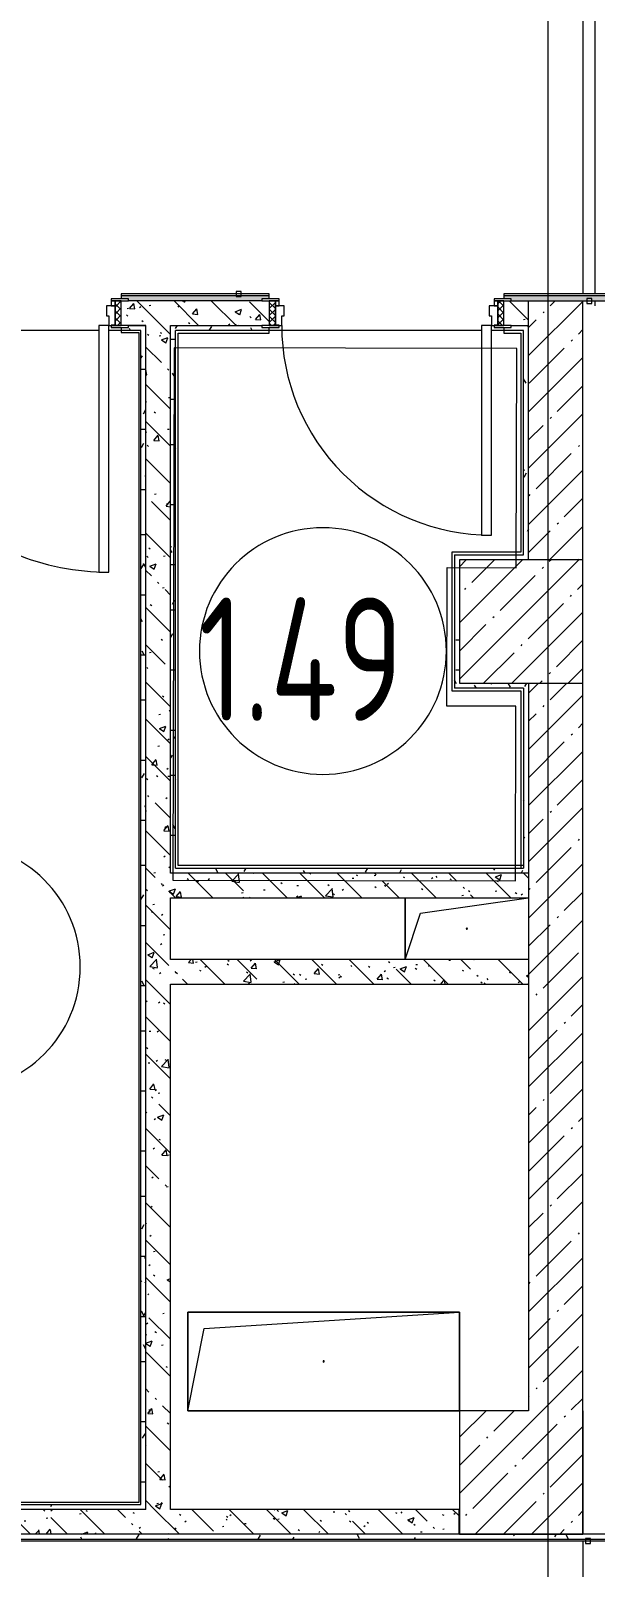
# Model space of a CAD drawing. Header units: millimetres. Extents: x -1113 to 415037, y -3642 to 354837.
# Drawn here: x 82528 to 84815, y 14879 to 21109 of the extents above; entities that cross this region are included whole.
import ezdxf

# ---------------------------------------------------------------- set-up
doc = ezdxf.new("R2010")
doc.units = ezdxf.units.MM
for name, color, linetype, lineweight in [('A-AREA-BNDY', 7, 'Continuous', 5), ('A-AREA-IDEN', 7, 'Continuous', 9), ('A-DOOR-2', 7, 'Continuous', 5), ('A-DOOR-FRAM-2', 7, 'Continuous', 5), ('A-FLOR', 7, 'Continuous', 9), ('A-GENM', 7, 'Continuous', 9), ('A-WALL', 7, 'Continuous', 5), ('I-WALL', 7, 'Continuous', 5), ('S-COLS', 7, 'Continuous', 9), ('S-COLS-1', 7, 'Continuous', 5), ('Оси', 7, 'Continuous', 9)]:
    doc.layers.add(name, color=color, linetype=linetype, lineweight=lineweight)
for name, color, linetype, lineweight, true_color in [('A-DOOR-1', 7, 'Continuous', 5, 0xc0c0c0), ('A-DOOR-FRAM-1', 7, 'Continuous', 5, 0xc0c0c0), ('A-WALL-1', 9, 'Continuous', 5, 0x808080), ('A-WALL-FNSH-1', 9, 'Continuous', 5, 0x808080)]:
    doc.layers.add(name, color=color, linetype=linetype, lineweight=lineweight, true_color=true_color)
doc.styles.add('СПДС', font='ГОСТ тип А.ttf', dxfattribs={"width": 0.9})
pattern_1 = [(45, (64.7, -136.06), (-114.04925, 114.04925), []), (45, (178.75, -136.06), (-114.04925, 114.04925), [201.612, -40.322, 6.706, -33.617])]
pattern_2 = [(135, (64.7, -136.06), (-150.8683, -150.8683), [213.36, -35.56, 7.112, -35.56]), (135, (64.7, 14.71), (-150.8683, -150.8683), []), (50, (64.7, -136.06), (255.05767, -22.3145), [26.67, -293.37]), (355, (64.7, -136.06), (-49.3404, 267.4791), [21.336, -234.696]), (100.451, (85.96, -137.92), (205.7195, 245.16356), [22.666, -249.326]), (46.184, (64.7, -64.94), (379.511, -58.86), [40.005, -440.055]), (96.636, (96.33, -69.85), (332.3634, 346.3991), [33.999, -373.989]), (351.184, (64.7, -64.94), (332.3669, 346.3953), [32.004, -352.044]), (21, (100.26, -82.72), (212.26017, -143.1711), [26.67, -293.37]), (326, (100.26, -82.72), (86.5224, 257.8632), [21.336, -234.696]), (71.451, (117.95, -94.65), (298.78395, 114.6901), [22.666, -249.326]), (37.5, (64.7, -136.06), (4.32385, 118.37751), [6.706, -225.146, 6.706, -231.546, -235.585]), (37.5, (64.7, -136.06), (4.32385, 118.37751), [-470.103, 6.706, -228.879]), (7.5, (64.7, -136.06), (93.54758, 140.2533), [6.706, -129.134, 6.706, -219.812, -89.789]), (7.5, (64.7, -136.06), (93.54758, 140.2533), [-362.356, 6.706, -83.083]), (327.5, (-14.6, -136.06), (189.82734, -8.02019), [6.706, -82.194, 6.706, -270.662, -368.046]), (327.5, (-14.6, -136.06), (189.82734, -8.02019), [-366.268, 6.706, -361.34]), (317.5, (-50.16, -136.06), (207.38114, 35.59764), [6.706, -108.864, 6.706, -177.495, -261.366]), (317.5, (-50.16, -136.06), (207.38114, 35.59764), [-299.771, 6.706, -254.66])]
pattern_3 = [(0, (64.7, -136.06), (243.84, 60.96), [20.117, -162.763, 20.117, -162.763, -975.36]), (0, (64.7, -136.06), (243.84, 60.96), [-365.76, 20.117, -345.643, 20.117, -162.763, -426.72]), (0, (64.7, -136.06), (243.84, 60.96), [-914.4, 20.117, -101.803, 20.117, -284.683]), (120, (156.14, -105.58), (-174.71291, 180.691634), [20.117, -162.763, 20.117, -162.763, -975.36]), (120, (156.14, -105.58), (-174.71291, 180.691634), [-365.76, 20.117, -345.643, 20.117, -162.763, -426.72]), (120, (156.14, -105.58), (-174.71291, 180.691634), [-914.4, 20.117, -101.803, 20.117, -284.683]), (240, (186.62, 16.34), (-69.12709, -241.651634), [20.117, -162.763, 20.117, -162.763, -975.36]), (240, (186.62, 16.34), (-69.12709, -241.651634), [-365.76, 20.117, -345.643, 20.117, -162.763, -426.72]), (240, (186.62, 16.34), (-69.12709, -241.651634), [-914.4, 20.117, -101.803, 20.117, -284.683])]

# ---------------------------------------------------------------- blocks, each defined once
blk = doc.blocks.new('110_Дверь_СКБ_1Ст_Внутренняя1 - Д-11п 1100x2100h_кладовые _все__ коридор _между помещениями блока столовой__ моечные _все_ 2-32102277-Объем проектирования 1 этажа')
at = {"layer": 'A-DOOR-2'}
h = blk.add_hatch(dxfattribs=at)
h.set_pattern_fill('FP_44', color=256, style=0, pattern_type=2)
h.set_pattern_definition([(135, (1751.41, 114.685), (-14.14214, -14.14214), []), (225, (1751.41, 114.685), (14.14214, -14.14214), [])])
h.paths.add_polyline_path([(537.5, -50), (562.5, -50), (562.5, 50), (537.5, 50)])
at = {"layer": 'A-DOOR-FRAM-2'}
h = blk.add_hatch(dxfattribs=at)
h.set_pattern_fill('FP_45', color=256, style=0, pattern_type=2)
h.set_pattern_definition([(45, (-371.384, 114.685), (-14.1421, 14.1421), []), (135, (-371.384, 114.685), (-14.1421, -14.1421), [])])
h.paths.add_polyline_path([(-512.5, -50), (-512.5, 50), (-537.5, 50), (-537.5, -50)])
at = {"layer": 'A-DOOR-1'}
for p, q in [((-487.5, 1050), (-487.5, 50)), ((-447.5, 1050), (-487.5, 1050)), ((-447.5, 50), (-447.5, 1050)), ((-487.5, 50), (-447.5, 50))]:
    blk.add_line(p, q, dxfattribs=at)
blk.add_arc((-487.5, 50), 1000, 360, 90, dxfattribs=at)
at = {"layer": 'A-DOOR-FRAM-1'}
for p, q in [((-497.5, 58), (-567.5, 58)), ((-567.5, 58), (-567.5, 50)), ((-567.5, 50), (-497.5, 50)), ((-512.5, 50), (-537.5, 50)), ((-537.5, 50), (-537.5, -50)), ((-487.5, 50), (-512.5, 50)), ((-512.5, 50), (-512.5, -30)), ((-512.5, -50), (-512.5, 50)), ((-497.5, 50), (-512.5, 50)), ((-512.5, 50), (-512.5, 49)), ((-512.5, 49), (-497.5, 49)), ((-497.5, 50), (-497.5, 58)), ((-497.5, 49), (-497.5, 50)), ((-487.5, 10), (-487.5, 50)), ((-477.5, 10), (-487.5, 10)), ((-477.5, -30), (-477.5, 10)), ((512.5, 10), (502.5, 10)), ((502.5, 10), (502.5, -30)), ((512.5, 50), (512.5, 10)), ((537.5, 50), (512.5, 50)), ((592.5, 58), (522.5, 58)), ((522.5, 58), (522.5, 50)), ((537.5, 50), (522.5, 50)), ((522.5, 50), (522.5, 49)), ((522.5, 50), (592.5, 50)), ((522.5, 49), (537.5, 49)), ((537.5, -30), (537.5, 50)), ((562.5, 50), (537.5, 50)), ((537.5, 50), (537.5, -50)), ((537.5, 49), (537.5, 50)), ((562.5, -50), (562.5, 50)), ((592.5, 50), (592.5, 58)), ((-497.5, -50), (-567.5, -50)), ((-567.5, -50), (-567.5, -58)), ((-567.5, -58), (-497.5, -58)), ((-537.5, -50), (-512.5, -50)), ((-512.5, -30), (-477.5, -30)), ((-497.5, -30), (-512.5, -30)), ((-512.5, -30), (-512.5, -50)), ((-512.5, -50), (-497.5, -50)), ((-497.5, -50), (-497.5, -30)), ((-497.5, -58), (-497.5, -50)), ((502.5, -30), (537.5, -30)), ((537.5, -30), (522.5, -30)), ((522.5, -30), (522.5, -50)), ((522.5, -50), (537.5, -50)), ((592.5, -50), (522.5, -50)), ((522.5, -50), (522.5, -58)), ((522.5, -58), (592.5, -58)), ((537.5, -50), (537.5, -30)), ((537.5, -50), (562.5, -50)), ((592.5, -58), (592.5, -50))]:
    blk.add_line(p, q, dxfattribs=at)
blk = doc.blocks.new('110_Дверь_СКБ_1Ст_Внутренняя1 - Д-7_п__950x2100h_Туалет-V79-Объем проектирования 1 этажа')
at = {"layer": 'A-DOOR-2'}
h = blk.add_hatch(dxfattribs=at)
h.set_pattern_fill('FP_48', color=256, style=0, pattern_type=2)
h.set_pattern_definition([(135, (1826.41, 114.685), (-14.14214, -14.14214), []), (225, (1826.41, 114.685), (14.14214, -14.14214), [])])
h.paths.add_polyline_path([(462.5, 50), (462.5, -50), (487.5, -50), (487.5, 50)])
at = {"layer": 'A-DOOR-FRAM-2'}
h = blk.add_hatch(dxfattribs=at)
h.set_pattern_fill('FP_49', color=256, style=0, pattern_type=2)
h.set_pattern_definition([(45, (-296.384, 114.685), (-14.1421, 14.1421), []), (135, (-296.384, 114.685), (-14.1421, -14.1421), [])])
h.paths.add_polyline_path([(-462.5, 50), (-462.5, -50), (-437.5, -50), (-437.5, 50), (-455.9, 50)])
at = {"layer": 'A-DOOR-1'}
for p, q in [((-412.5, 900), (-412.5, 50)), ((-372.5, 900), (-412.5, 900)), ((-372.5, 50), (-372.5, 900)), ((-412.5, 50), (-372.5, 50))]:
    blk.add_line(p, q, dxfattribs=at)
blk.add_arc((-412.5, 50), 850, 360, 90, dxfattribs=at)
at = {"layer": 'A-DOOR-FRAM-1'}
for p, q in [((-422.5, 58), (-492.5, 58)), ((-492.5, 58), (-492.5, 50)), ((-492.5, 50), (-422.5, 50)), ((-437.5, 50), (-462.5, 50)), ((-462.5, 50), (-462.5, -50)), ((-412.5, 50), (-437.5, 50)), ((-437.5, 50), (-437.5, -30)), ((-437.5, -50), (-437.5, 50)), ((-422.5, 50), (-437.5, 50)), ((-437.5, 50), (-437.5, 49)), ((-437.5, 49), (-422.5, 49)), ((-422.5, 50), (-422.5, 58)), ((-422.5, 49), (-422.5, 50)), ((-412.5, 10), (-412.5, 50)), ((-402.5, 10), (-412.5, 10)), ((-402.5, -30), (-402.5, 10)), ((437.5, 10), (427.5, 10)), ((427.5, 10), (427.5, -30)), ((437.5, 50), (437.5, 10)), ((462.5, 50), (437.5, 50)), ((517.5, 58), (447.5, 58)), ((447.5, 58), (447.5, 50)), ((462.5, 50), (447.5, 50)), ((447.5, 50), (447.5, 49)), ((447.5, 50), (517.5, 50)), ((447.5, 49), (462.5, 49)), ((462.5, -30), (462.5, 50)), ((487.5, 50), (462.5, 50)), ((462.5, 50), (462.5, -50)), ((462.5, 49), (462.5, 50)), ((487.5, -50), (487.5, 50)), ((517.5, 50), (517.5, 58)), ((-422.5, -50), (-492.5, -50)), ((-492.5, -50), (-492.5, -58)), ((-492.5, -58), (-422.5, -58)), ((-462.5, -50), (-437.5, -50)), ((-437.5, -30), (-402.5, -30)), ((-422.5, -30), (-437.5, -30)), ((-437.5, -30), (-437.5, -50)), ((-437.5, -50), (-422.5, -50)), ((-422.5, -50), (-422.5, -30)), ((-422.5, -58), (-422.5, -50)), ((427.5, -30), (462.5, -30)), ((462.5, -30), (447.5, -30)), ((447.5, -30), (447.5, -50)), ((447.5, -50), (462.5, -50)), ((517.5, -50), (447.5, -50)), ((447.5, -50), (447.5, -58)), ((447.5, -58), (517.5, -58)), ((462.5, -50), (462.5, -30)), ((462.5, -50), (487.5, -50)), ((517.5, -58), (517.5, -50))]:
    blk.add_line(p, q, dxfattribs=at)
blk = doc.blocks.new('GM_Отверстие прямоугольное _в плите_ - Отверстие-V123-Объем проектирования 1 этажа')
at = {"layer": 'A-GENM'}
for p, q in [((-250, -125), (-250, 125)), ((-250, 125), (-250, -125)), ((-187.5, 62.5), (250, 125)), ((-250, -125), (-187.5, 62.5))]:
    blk.add_line(p, q, dxfattribs=at)
for start, end in [(360, 180), (180, 360)]:
    blk.add_arc((0, 0), 2.5, start, end, dxfattribs=at)
blk = doc.blocks.new('BSC_Колонна _Прямоугольная - 500х500-V135-Объем проектирования 1 этажа')
at = {"layer": 'S-COLS-1'}
h = blk.add_hatch(dxfattribs=at)
h.set_pattern_fill('FP_137', color=256, style=0, pattern_type=2)
h.set_pattern_definition([(45, (-84450, -18850), (-114.04925, 114.04925), []), (45, (-84335.95, -18850), (-114.04925, 114.04925), [201.613, -40.323, 6.706, -33.617])])
h.paths.add_polyline_path([(-250, -250), (250, -250), (250, 250), (-250, 250), (-250, 222.4)])
for p, q in [((250, 250), (-250, 250)), ((-250, 250), (-250, -250)), ((250, -250), (250, 250)), ((-250, -250), (250, -250))]:
    blk.add_line(p, q, dxfattribs=at)
blk = doc.blocks.new('GM_Отверстие прямоугольное _в плите_ - Отверстие-21958544-Объем проектирования 1 этажа')
at = {"layer": 'A-GENM'}
for p, q in [((-550, -200), (-550, 200)), ((-550, 200), (550, 200)), ((550, 200), (-550, 200)), ((-550, 200), (-550, -200)), ((-483.3, 133.3), (550, 200)), ((550, 200), (550, -200)), ((550, -200), (550, 200)), ((-550, -200), (-483.3, 133.3)), ((550, -200), (-550, -200)), ((-550, -200), (550, -200))]:
    blk.add_line(p, q, dxfattribs=at)
for start, end in [(360, 180), (180, 360)]:
    blk.add_arc((0, 0), 2.5, start, end, dxfattribs=at)
blk = doc.blocks.new('Марка_Помещения - Номер-25198446-Объем проектирования 1 этажа')
at = {"layer": 'A-AREA-IDEN'}
for start, end in [(360, 180), (180, 360)]:
    blk.add_arc((0, 0), 2.5, start, end, dxfattribs=at)

msp = doc.modelspace()

# ---------------------------------------------------------------- hatches: boundary and pattern name
at = {"layer": 'I-WALL'}
h = msp.add_hatch(dxfattribs=at)
h.set_pattern_fill('FP_191', color=256, style=0, pattern_type=2)
h.set_pattern_definition(pattern_3)
h.paths.add_polyline_path([(86734.7, 20013.9), (86854.7, 20013.9), (86854.7, 20033.9), (86734.7, 20033.9), (86734.7, 20023.9)])
h.paths.add_polyline_path([(85404.3, 20013.9), (85634.7, 20013.9), (85632.5, 20033.9), (84444.7, 20033.9), (84444.7, 20021.9), (84474.7, 20021.9), (84474.7, 20013.9), (85274.7, 20013.9)])
h.paths.add_polyline_path([(83289.8, 20013.9), (83464.7, 20014.9), (83464.7, 20021.9), (83494.7, 20021.9), (83494.7, 20033.9), (82894.7, 20033.9), (82894.7, 20021.9), (82924.7, 20021.9), (82924.7, 20013.9), (83094.7, 20013.9)])
h.paths.add_polyline_path([(81764.7, 20013.9), (81764.7, 20021.9), (81794.7, 20021.9), (81794.7, 20033.9), (80614.7, 20033.9), (80614.7, 20021.9), (80644.7, 20021.9), (80644.7, 20013.9), (81614.7, 20013.9)])
h.paths.add_polyline_path([(79169.8, 20013.9), (79484.7, 20014.7), (79484.7, 20021.9), (79514.7, 20021.9), (79514.7, 20033.9), (78744.5, 20033.9), (78744.5, 20013.9), (79000.5, 20013.9)])
h = msp.add_hatch(dxfattribs=at)
h.set_pattern_fill('FP_41', color=256, style=0, pattern_type=2)
h.set_pattern_definition(pattern_2)
h.paths.add_polyline_path([(84544.7, 19913.9), (84544.7, 20013.9), (84444.7, 20012.1), (84444.7, 19913.9), (84524.7, 19913.9)])
h.paths.add_polyline_path([(83464.7, 19913.9), (83494.7, 19913.9), (83494, 20013.9), (82894.7, 20013.9), (82894.7, 19913.9), (83296, 19913.9)])
h.paths.add_polyline_path([(81614.7, 19913.9), (81794.7, 19913.9), (81794.7, 20013.9), (81614.7, 20013.9), (81614.7, 19996.3)])
h = msp.add_hatch(dxfattribs=at)
h.set_pattern_fill('FP_1', color=256, style=0, pattern_type=2)
h.set_pattern_definition(pattern_1)
h.paths.add_polyline_path([(84764.7, 18963.9), (84764.7, 20013.9), (84544.7, 20013.9), (84544.7, 18963.9), (84711.2, 18963.9)])
h = msp.add_hatch(dxfattribs=at)
h.set_pattern_fill('FP_191', color=256, style=0, pattern_type=2)
h.set_pattern_definition(pattern_3)
h.paths.add_polyline_path([(81655.6, 19893.9), (81794.7, 19893.9), (81794.7, 19905.9), (81764.7, 19905.9), (81764.7, 19913.9), (81634.7, 19913.9), (81635.3, 19893.9)])
h.paths.add_polyline_path([(82974.7, 19893.9), (82974.6, 19913.9), (82924.7, 19913.9), (82923.5, 19905.9), (82894.7, 19905.9), (82894.7, 19893.9), (82966.7, 19893.9)])
h = msp.add_hatch(dxfattribs=at)
h.set_pattern_fill('FP_191', color=256, style=0, pattern_type=2)
h.set_pattern_definition(pattern_3)
h.paths.add_polyline_path([(82994.7, 15133.9), (82994.7, 19913.9), (82974.7, 19913.9), (82974.7, 15133.9)])
h = msp.add_hatch(dxfattribs=at)
h.set_pattern_fill('FP_41', color=256, style=0, pattern_type=2)
h.set_pattern_definition(pattern_2)
h.paths.add_polyline_path([(82994.7, 15113.9), (83094.7, 15113.9), (83094.7, 19913.9), (82994.7, 19913.9), (82994.7, 15133.9)])
h = msp.add_hatch(dxfattribs=at)
h.set_pattern_fill('FP_191', color=256, style=0, pattern_type=2)
h.set_pattern_definition(pattern_3)
h.paths.add_polyline_path([(83094.7, 19893.9), (83494.7, 19893.9), (83494.7, 19905.9), (83464.7, 19905.9), (83464.7, 19913.9), (83094.7, 19913.9)])
h.paths.add_polyline_path([(84524.7, 19893.9), (84544.7, 19893.9), (84544.7, 19913.9), (84474.7, 19913.9), (84474.7, 19905.9), (84444.7, 19905.9), (84444.7, 19893.9), (84524.1, 19893.9)])
h = msp.add_hatch(dxfattribs=at)
h.set_pattern_fill('FP_191', color=256, style=0, pattern_type=2)
h.set_pattern_definition(pattern_3)
h.paths.add_polyline_path([(83094.7, 17693.9), (83114.7, 17693.9), (83114.7, 19893.9), (83094.7, 19893.9), (83094.7, 17701)])
h = msp.add_hatch(dxfattribs=at)
h.set_pattern_fill('FP_191', color=256, style=0, pattern_type=2)
h.set_pattern_definition(pattern_3)
h.paths.add_polyline_path([(84524.8, 18983.9), (84544.7, 18983.9), (84544.7, 19893.9), (84524.7, 19893.9), (84524.7, 18983.9)])
h = msp.add_hatch(dxfattribs=at)
h.set_pattern_fill('FP_191', color=256, style=0, pattern_type=2)
h.set_pattern_definition(pattern_3)
h.paths.add_polyline_path([(84264.7, 18463.9), (84264.7, 18983.9), (84244.7, 18983.9), (84244.7, 18463.9)])
h = msp.add_hatch(dxfattribs=at)
h.set_pattern_fill('FP_191', color=256, style=0, pattern_type=2)
h.set_pattern_definition(pattern_3)
h.paths.add_polyline_path([(84327.5, 18963.9), (84544.7, 18963.9), (84544.7, 18983.9), (84264.7, 18983.9), (84264.7, 18963.9), (84269.5, 18963.9)])
h = msp.add_hatch(dxfattribs=at)
h.set_pattern_fill('FP_191', color=256, style=0, pattern_type=2)
h.set_pattern_definition(pattern_3)
h.paths.add_polyline_path([(84513.7, 18443.9), (84524.7, 18443.9), (84524.2, 18463.9), (84244.7, 18463.9), (84244.7, 18443.9), (84327.5, 18443.9)])
h = msp.add_hatch(dxfattribs=at)
h.set_pattern_fill('FP_191', color=256, style=0, pattern_type=2)
h.set_pattern_definition(pattern_3)
h.paths.add_polyline_path([(84544.7, 17713.9), (84544.7, 18463.9), (84524.7, 18463.9), (84524.7, 17713.9)])
h = msp.add_hatch(dxfattribs=at)
h.set_pattern_fill('FP_1', color=256, style=0, pattern_type=2)
h.set_pattern_definition(pattern_1)
h.paths.add_polyline_path([(84764.7, 15513.9), (84764.7, 18463.9), (84544.7, 18463.9), (84544.7, 15513.9)])
h = msp.add_hatch(dxfattribs=at)
h.set_pattern_fill('FP_41', color=256, style=0, pattern_type=2)
h.set_pattern_definition(pattern_2)
h.paths.add_polyline_path([(84244.7, 17593.9), (84544.7, 17593.9), (84544.7, 17693.9), (83094.7, 17693.9), (83094.7, 17593.9), (83751.6, 17593.9)])
h = msp.add_hatch(dxfattribs=at)
h.set_pattern_fill('FP_191', color=256, style=0, pattern_type=2)
h.set_pattern_definition(pattern_3)
h.paths.add_polyline_path([(84544.7, 17693.9), (84544.7, 17713.9), (83114.7, 17713.9), (83114.7, 17693.9), (84524.7, 17693.9)])
h = msp.add_hatch(dxfattribs=at)
h.set_pattern_fill('FP_41', color=256, style=0, pattern_type=2)
h.set_pattern_definition(pattern_2)
h.paths.add_polyline_path([(84544.7, 17243.9), (84544.7, 17343.9), (83094.7, 17343.9), (83094.7, 17243.9), (84525.1, 17243.9)])
h = msp.add_hatch(dxfattribs=at)
h.set_pattern_fill('FP_41', color=256, style=0, pattern_type=2)
h.set_pattern_definition(pattern_2)
h.paths.add_polyline_path([(81234.7, 15013.9), (84263.1, 15013.9), (84263.1, 15113.9), (81114.7, 15113.9), (81114.7, 15013.9), (81232.9, 15013.9)])
h = msp.add_hatch(dxfattribs=at)
h.set_pattern_fill('FP_191', color=256, style=0, pattern_type=2)
h.set_pattern_definition(pattern_3)
h.paths.add_polyline_path([(81234.7, 15113.9), (82994.7, 15113.9), (82994.7, 15133.9), (81234.7, 15133.9)])
h = msp.add_hatch(dxfattribs=at)
h.set_pattern_fill('FP_191', color=256, style=0, pattern_type=2)
h.set_pattern_definition(pattern_3)
h.paths.add_polyline_path([(84854.7, 14993.9), (85034.7, 14993.9), (85034.7, 15013.9), (81094.7, 15013.9), (81094.7, 14993.9), (84814.7, 14993.9)])
at = {"layer": 'S-COLS-1'}
h = msp.add_hatch(dxfattribs=at)
h.set_pattern_fill('FP_1', color=256, style=0, pattern_type=2)
h.set_pattern_definition(pattern_1)
h.paths.add_polyline_path([(84544.7, 15013.9), (84764.7, 15013.9), (84764.7, 15513.9), (84264.7, 15513.9), (84264.7, 15013.9), (84327.5, 15013.9)])

# ---------------------------------------------------------------- linework, layer by layer
at = {"layer": 'A-AREA-BNDY', "flags": 128}
msp.add_lwpolyline([(83108.7, 19823.4), (83103.7, 17665.4), (84491.7, 17662.2), (84493.3, 18370.2), (84213.3, 18370.8), (84214.7, 18932.8), (84494.7, 18932.2), (84496.7, 19820.2)], close=True, dxfattribs=at)
at = {"layer": 'A-FLOR'}
for p, q in [((84764.7, 21515.9), (84764.7, 20041.9)), ((84814.7, 20041.9), (84814.7, 21515.9)), ((82894.7, 20033.9), (82894.7, 20021.9)), ((83494.7, 20021.9), (83494.7, 20033.9)), ((84814.7, 19993.9), (84814.7, 20013.9)), ((82804.7, 19893.9), (81794.7, 19893.9)), ((82894.7, 19893.9), (82844.7, 19893.9)), ((83494.7, 19893.9), (83494.7, 19905.9)), ((84354.7, 19893.9), (83494.7, 19893.9)), ((84444.7, 19893.9), (84394.7, 19893.9)), ((84764.7, 15513.9), (84764.7, 15013.9)), ((84764.7, 14985.9), (84764.7, 13491.7))]:
    msp.add_line(p, q, dxfattribs=at)
at = {"layer": 'A-WALL'}
for p, q in [((83464.7, 20013.9), (82924.7, 20013.9)), ((82974.7, 19893.9), (82894.7, 19893.9)), ((82974.7, 15133.9), (82974.7, 19893.9)), ((83094.7, 19913.9), (83464.7, 19913.9)), ((83114.7, 17713.9), (83114.7, 19893.9)), ((83494.7, 19893.9), (83114.7, 19893.9)), ((84524.7, 19893.9), (84444.7, 19893.9)), ((84474.7, 19913.9), (84544.7, 19913.9)), ((84524.7, 18983.9), (84524.7, 19893.9)), ((84264.7, 18983.9), (84524.7, 18983.9)), ((84524.7, 18443.9), (84244.7, 18443.9)), ((84524.7, 18443.9), (84524.7, 17713.9)), ((83114.7, 17713.9), (84524.7, 17713.9)), ((81234.7, 15133.9), (82974.7, 15133.9))]:
    msp.add_line(p, q, dxfattribs=at)
at = {"layer": 'A-WALL-1'}
for p, q in [((83494.7, 20033.9), (82894.7, 20033.9)), ((83494.7, 20021.9), (83494.7, 20033.9)), ((85634.7, 20033.9), (84444.7, 20033.9)), ((84444.7, 20033.9), (84444.7, 20021.9)), ((84474.7, 20013.9), (85634.7, 20013.9)), ((84544.7, 18963.9), (84544.7, 20013.9)), ((84764.7, 18963.9), (84764.7, 20013.9)), ((84780.7, 20023.9), (84780.7, 20003.9)), ((84800.7, 20023.9), (84780.7, 20023.9)), ((84780.7, 20003.9), (84800.7, 20003.9)), ((84800.7, 20003.9), (84800.7, 20023.9)), ((82894.7, 19905.9), (82894.7, 19893.9)), ((82924.7, 19913.9), (82994.7, 19913.9)), ((82994.7, 19913.9), (82924.7, 19913.9)), ((82994.7, 15113.9), (82994.7, 19913.9)), ((83094.7, 17693.9), (83094.7, 19913.9)), ((83494.7, 19893.9), (83494.7, 19905.9)), ((84444.7, 19905.9), (84444.7, 19893.9)), ((84244.7, 18983.9), (84244.7, 18443.9)), ((84544.7, 18463.9), (84544.7, 15513.9)), ((84764.7, 15513.9), (84764.7, 18463.9)), ((84544.7, 17693.9), (83094.7, 17693.9)), ((83094.7, 17593.9), (84544.7, 17593.9)), ((83094.7, 17343.9), (83094.7, 17593.9)), ((84544.7, 17343.9), (83094.7, 17343.9)), ((83094.7, 17243.9), (84544.7, 17243.9)), ((83094.7, 15113.9), (83094.7, 17243.9)), ((82994.7, 15113.9), (81214.7, 15113.9)), ((84263.1, 15113.9), (83094.7, 15113.9)), ((84263.1, 15013.9), (84263.1, 15113.9)), ((81094.7, 14993.9), (85054.7, 14993.9)), ((85034.7, 15013.9), (81114.7, 15013.9))]:
    msp.add_line(p, q, dxfattribs=at)
at = {"layer": 'A-WALL-FNSH-1'}
for p, q in [((83494.7, 20041.9), (82894.7, 20041.9)), ((82894.7, 20041.9), (82894.7, 20033.9)), ((83380.2, 20051.9), (83360.2, 20051.9)), ((83360.2, 20051.9), (83360.2, 20031.9)), ((83360.2, 20031.9), (83380.2, 20031.9)), ((83380.2, 20031.9), (83380.2, 20051.9)), ((83494.7, 20033.9), (83494.7, 20041.9)), ((85634.7, 20041.9), (84444.7, 20041.9)), ((84444.7, 20041.9), (84444.7, 20033.9)), ((82894.7, 19893.9), (82894.7, 19885.9)), ((82894.7, 19885.9), (82966.7, 19885.9)), ((82966.7, 19885.9), (82966.7, 15141.9)), ((83125.7, 17724.9), (83125.7, 19882.9)), ((83125.7, 19882.9), (83494.7, 19882.9)), ((83494.7, 19882.9), (83494.7, 19893.9)), ((84444.7, 19893.9), (84444.7, 19882.9)), ((84444.7, 19882.9), (84513.7, 19882.9)), ((84513.7, 19882.9), (84513.7, 18994.9)), ((84233.7, 18994.9), (84233.7, 18432.9)), ((84513.7, 18994.9), (84233.7, 18994.9)), ((84244.7, 18983.9), (84264.7, 18983.9)), ((84233.7, 18432.9), (84513.7, 18432.9)), ((84513.7, 18432.9), (84513.7, 17713.9)), ((84524.7, 17724.9), (83125.7, 17724.9)), ((82966.7, 15141.9), (81242.7, 15141.9)), ((81086.7, 14985.9), (85062.7, 14985.9)), ((84775.2, 14995.9), (84775.2, 14975.9)), ((84795.2, 14995.9), (84775.2, 14995.9)), ((84775.2, 14975.9), (84795.2, 14975.9)), ((84795.2, 14975.9), (84795.2, 14995.9))]:
    msp.add_line(p, q, dxfattribs=at)
at = {"layer": 'S-COLS-1'}
for p, q in [((84544.7, 15513.9), (84264.7, 15513.9)), ((84264.7, 15513.9), (84264.7, 15013.9)), ((84764.7, 15013.9), (84764.7, 15513.9)), ((84264.7, 15013.9), (84764.7, 15013.9))]:
    msp.add_line(p, q, dxfattribs=at)
at = {"layer": 'Оси'}
msp.add_lwpolyline([(84624.7, -2042.3), (84624.7, 2957.7), (84624.7, 16779), (84624.7, 21779)], dxfattribs=at)

# ---------------------------------------------------------------- block references
at = {"layer": 'A-AREA-IDEN', "xscale": 199.9999999999999, "yscale": 199.9999999999999, "zscale": 199.9999999999999}
for p in [(83711.8, 18594.1), (82229.1, 17313.4)]:
    msp.add_blockref('Марка_Помещения - Номер-25198446-Объем проектирования 1 этажа', p, dxfattribs=at)
at = {"layer": 'A-DOOR-1', "rotation": 180}
for name, p in [('110_Дверь_СКБ_1Ст_Внутренняя1 - Д-11п 1100x2100h_кладовые _все__ коридор _между помещениями блока столовой__ моечные _все_ 2-32102277-Объем проектирования 1 этажа', (82357.2, 19963.9)), ('110_Дверь_СКБ_1Ст_Внутренняя1 - Д-7_п__950x2100h_Туалет-V79-Объем проектирования 1 этажа', (83982.2, 19963.9))]:
    msp.add_blockref(name, p, dxfattribs=at)
at = {"layer": 'A-GENM'}
for name, p in [('GM_Отверстие прямоугольное _в плите_ - Отверстие-V123-Объем проектирования 1 этажа', (84294.7, 17468.9)), ('GM_Отверстие прямоугольное _в плите_ - Отверстие-21958544-Объем проектирования 1 этажа', (83714.7, 15713.9))]:
    msp.add_blockref(name, p, dxfattribs=at)
at = {"layer": 'S-COLS'}
msp.add_blockref('BSC_Колонна _Прямоугольная - 500х500-V135-Объем проектирования 1 этажа', (84514.7, 18713.9), dxfattribs=at)

# ---------------------------------------------------------------- texts
at = {"layer": 'A-AREA-IDEN', "insert": (83210, 18811.2), "char_height": 500, "width": 1255.443, "attachment_point": 1, "style": 'СПДС'}
msp.add_mtext('1.49', dxfattribs=at)

doc.saveas('drawing.dxf')
